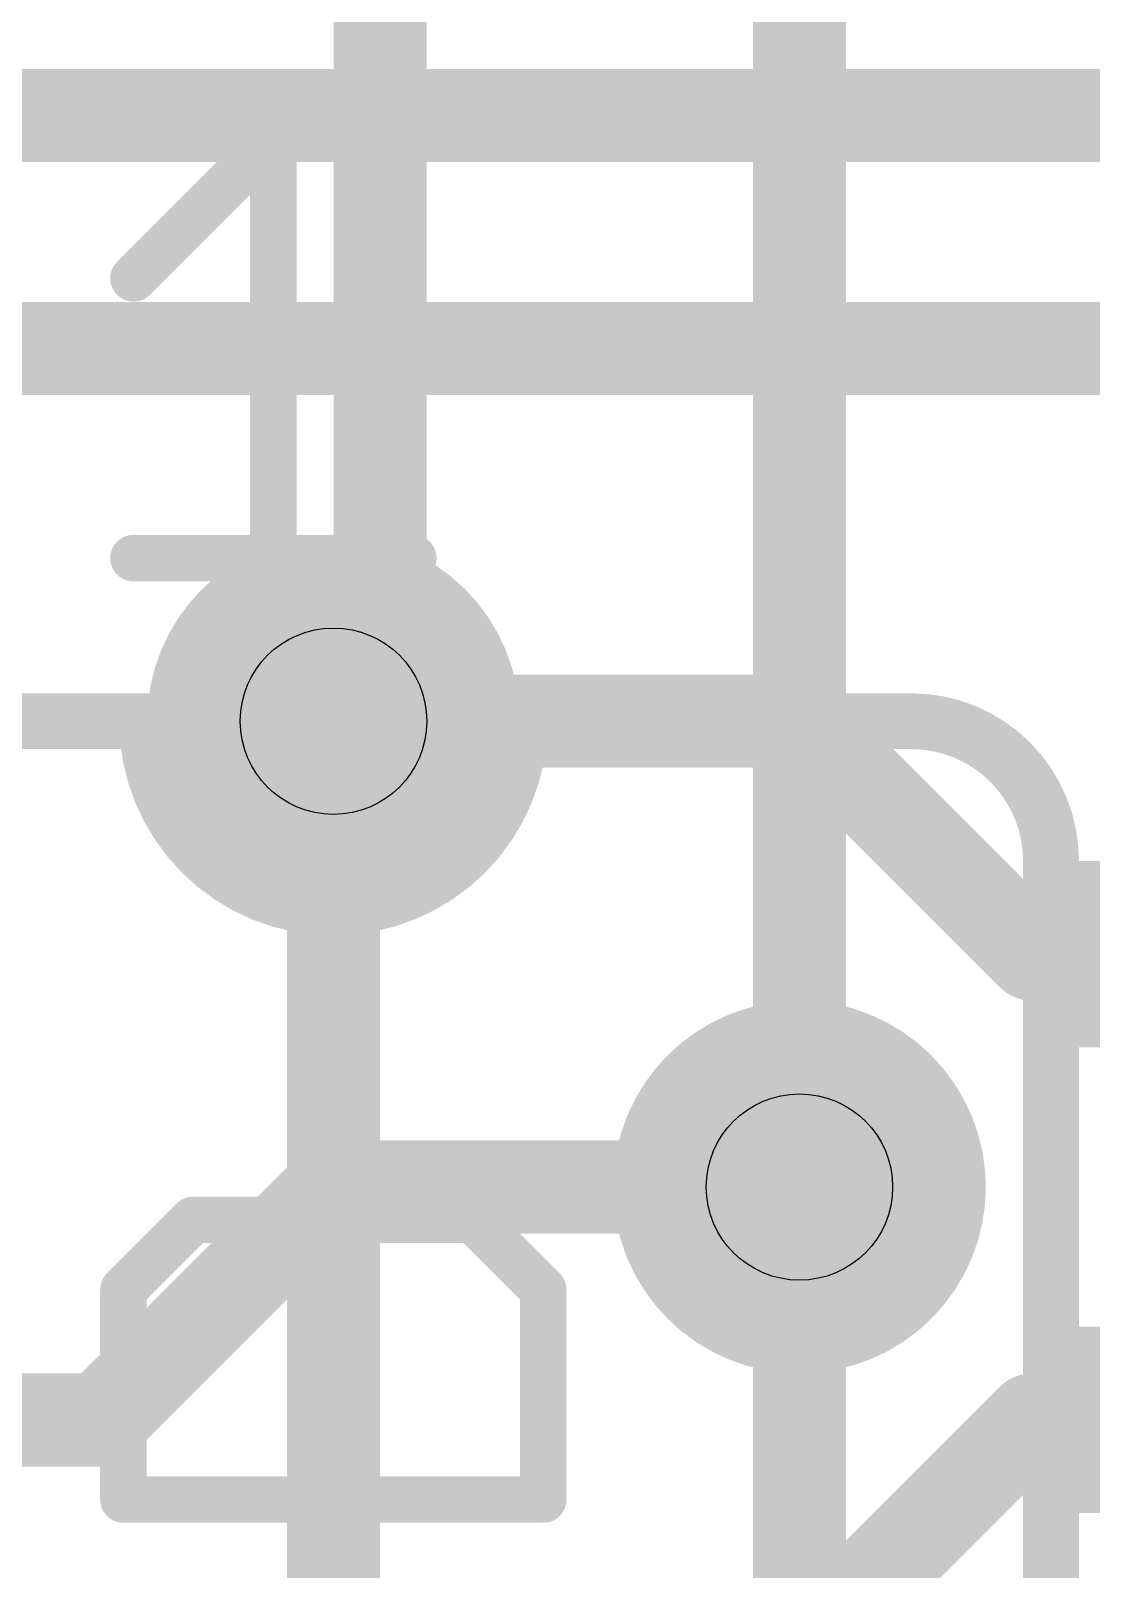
# Model space of a CAD drawing. Extents: x -32 to 75, y -18 to 32.
# Drawn here: x 10.605 to 13.495, y 18.008 to 22.202 of the extents above; entities that cross this region are included whole.
import ezdxf

# ---------------------------------------------------------------- set-up
doc = ezdxf.new("R2010")
doc.units = 0
for name, color, linetype in [('1', 12, 'CONTINUOUS'), ('16', 132, 'CONTINUOUS'), ('18', 110, 'CONTINUOUS'), ('21', 53, 'CONTINUOUS'), ('25', 253, 'CONTINUOUS'), ('27', 253, 'CONTINUOUS'), ('44', 253, 'CONTINUOUS'), ('51', 53, 'CONTINUOUS')]:
    doc.layers.add(name, color=color, linetype=linetype)

# ---------------------------------------------------------------- blocks, each defined once
blk = doc.blocks.new('RECT')
blk.add_solid([(-0.5, -0.5), (0.5, -0.5), (-0.5, 0.5), (0.5, 0.5)])
blk = doc.blocks.new('ROUNDV')
at = {"const_width": 0.5}
blk.add_lwpolyline([(0, -0.25, 1), (0, 0.25, 1), (0, -0.25)], format="xyb", dxfattribs=at)

msp = doc.modelspace()

# ---------------------------------------------------------------- linework, layer by layer
at = {"layer": '1', "const_width": 0.254}
for points in [[(15.24, 21.971), (6.731, 21.971)], [(14.859, 21.336), (6.985, 21.336)], [(12.7, 20.32), (11.43, 20.32)], [(13.335, 19.685), (12.7, 20.32)], [(14.23, 19.685), (13.335, 19.685)], [(10.795, 18.415), (11.43, 19.05)], [(11.43, 19.05), (12.7, 19.05)], [(8.63, 18.415), (10.795, 18.415)], [(13.335, 18.415), (11.43, 16.51)], [(14.23, 18.415), (13.335, 18.415)]]:
    msp.add_lwpolyline(points, dxfattribs=at)
at = {"layer": '1', "const_width": 0.127}
for points in [[(11.43, 20.3835, 1), (11.43, 20.2565)], [(12.7449, 20.3649, 1), (12.6551, 20.2751)], [(12.7, 20.2565, 1), (12.7, 20.3835)], [(13.335, 19.7485, 1), (13.335, 19.6215)], [(13.2901, 19.6401, 1), (13.3799, 19.7299)], [(11.43, 19.1135, 1), (11.43, 18.9865)], [(11.4749, 19.0051, 1), (11.3851, 19.0949)], [(12.7, 18.9865, 1), (12.7, 19.1135)], [(10.795, 18.3515, 1), (10.795, 18.4785)], [(13.335, 18.4785, 1), (13.335, 18.3515)], [(13.3799, 18.3701, 1), (13.2901, 18.4599)], [(10.7501, 18.4599, 1), (10.8399, 18.3701)]]:
    msp.add_lwpolyline(points, format="xyb", dxfattribs=at)
at = {"layer": '16', "const_width": 0.254}
for points in [[(12.7, 29.21), (12.7, 19.05)], [(11.557, 26.67), (11.557, 20.447)], [(11.557, 20.447), (11.43, 20.32)], [(11.43, 20.32), (11.43, 16.51)], [(12.7, 19.05), (12.7, 14.732)]]:
    msp.add_lwpolyline(points, dxfattribs=at)
at = {"layer": '16', "const_width": 0.127}
for points in [[(11.6019, 20.4021, 1), (11.5121, 20.4919)], [(11.4935, 20.447, 1), (11.6205, 20.447)], [(11.4935, 20.32, 1), (11.3665, 20.32)], [(11.3851, 20.3649, 1), (11.4749, 20.2751)], [(12.7635, 19.05, 1), (12.6365, 19.05)], [(12.6365, 19.05, 1), (12.7635, 19.05)]]:
    msp.add_lwpolyline(points, format="xyb", dxfattribs=at)
at = {"layer": '21', "const_width": 0.1524}
for points in [[(10.922, 20.32), (9.8552, 20.32)], [(11.938, 20.32), (10.922, 20.32)], [(13.0048, 20.32), (11.938, 20.32)], [(13.3858, 10.541), (13.3858, 19.939)]]:
    msp.add_lwpolyline(points, dxfattribs=at)
at = {"layer": '21'}
for points, const_width in [([(10.922, 20.3581, 1), (10.922, 20.2819)], 0.0762), ([(10.922, 20.32, 1), (11.938, 20.32)], 0.1524), ([(10.9601, 20.32, 1), (10.8839, 20.32)], 0.0762), ([(10.922, 20.2819, 1), (10.922, 20.3581)], 0.0762), ([(11.938, 20.3581, 1), (11.938, 20.2819)], 0.0762), ([(11.9761, 20.32, 1), (11.8999, 20.32)], 0.0762), ([(11.938, 20.2819, 1), (11.938, 20.3581)], 0.0762), ([(13.3858, 19.939, 0.4142), (13.0048, 20.32)], 0.1524), ([(13.0048, 20.3581, 1), (13.0048, 20.2819)], 0.0762), ([(13.0048, 20.2819, 1), (13.0048, 20.3581)], 0.0762), ([(13.4239, 19.939, 1), (13.3477, 19.939)], 0.0762), ([(13.3477, 19.939, 1), (13.4239, 19.939)], 0.0762)]:
    msp.add_lwpolyline(points, format="xyb", dxfattribs=dict(at, const_width=const_width))
at = {"layer": '25', "const_width": 0.127}
for points in [[(10.8849, 21.5272), (11.2662, 21.9085)], [(11.2662, 21.9085), (11.2662, 20.7645)], [(10.8849, 20.7645), (11.6475, 20.7645)]]:
    msp.add_lwpolyline(points, dxfattribs=at)
at = {"layer": '25', "const_width": 0.0635}
for points in [[(11.298, 21.9085, 1), (11.2345, 21.9085)], [(11.2887, 21.886, 1), (11.2438, 21.9309)], [(10.8624, 21.5496, 1), (10.9073, 21.5047)], [(10.8849, 20.7963, 1), (10.8849, 20.7328)], [(11.6475, 20.7328, 1), (11.6475, 20.7963)], [(11.2345, 20.7645, 1), (11.298, 20.7645)]]:
    msp.add_lwpolyline(points, format="xyb", dxfattribs=at)
at = {"layer": '27', "const_width": 0.127}
for points in [[(11.0482, 18.9607), (10.8575, 18.7701)], [(11.8108, 18.9607), (11.0482, 18.9607)], [(12.0015, 18.7701), (11.8108, 18.9607)], [(10.8575, 18.7701), (10.8575, 18.1981)], [(12.0015, 18.1981), (12.0015, 18.7701)], [(10.8575, 18.1981), (12.0015, 18.1981)]]:
    msp.add_lwpolyline(points, dxfattribs=at)
at = {"layer": '27', "const_width": 0.0635}
for points in [[(11.0482, 18.9925, 1), (11.0482, 18.929)], [(11.0706, 18.9383, 1), (11.0257, 18.9832)], [(11.8333, 18.9832, 1), (11.7884, 18.9383)], [(11.8108, 18.929, 1), (11.8108, 18.9925)], [(10.8893, 18.7701, 1), (10.8258, 18.7701)], [(12.0333, 18.7701, 1), (11.9697, 18.7701)], [(10.8351, 18.7925, 1), (10.88, 18.7476)], [(11.979, 18.7476, 1), (12.024, 18.7925)], [(10.8575, 18.2298, 1), (10.8575, 18.1663)], [(12.0015, 18.1663, 1), (12.0015, 18.2298)], [(10.8258, 18.1981, 1), (10.8893, 18.1981)], [(11.9697, 18.1981, 1), (12.0333, 18.1981)]]:
    msp.add_lwpolyline(points, format="xyb", dxfattribs=at)
at = {"layer": '44'}
for centre in [(11.43, 20.32), (12.7, 19.05)]:
    msp.add_circle(centre, 0.254, dxfattribs=at)

# ---------------------------------------------------------------- block references
at = {"layer": '18', "xscale": 1.016, "yscale": 1.016}
for p in [(11.43, 20.32), (11.43, 20.32), (12.7, 19.05), (12.7, 19.05)]:
    msp.add_blockref('ROUNDV', p, dxfattribs=at)
at = {"layer": '51', "xscale": 0.508, "yscale": 1.143, "rotation": 270}
for p in [(13.9573, 19.685), (13.9573, 18.415)]:
    msp.add_blockref('RECT', p, dxfattribs=at)

doc.saveas('drawing.dxf')
